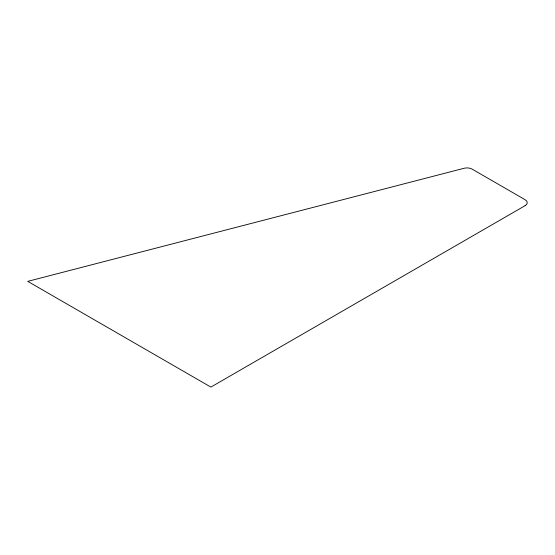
<?xml version="1.0" encoding="UTF-8"?>
<svg xmlns="http://www.w3.org/2000/svg" width="555" height="555" viewBox="0 0 555 555"><rect width="100%" height="100%" fill="white"/><g stroke="black" fill="none" stroke-linecap="round" stroke-linejoin="round"><path stroke-width="0.83" d="M525.12 205.655L210.872 387.085L27.75 281.364L464.035 168.283A7.264 4.197 0 0 1 472.152 169.143L525.12 199.724A7.264 4.197 0 0 1 525.12 205.655"/></g></svg>
